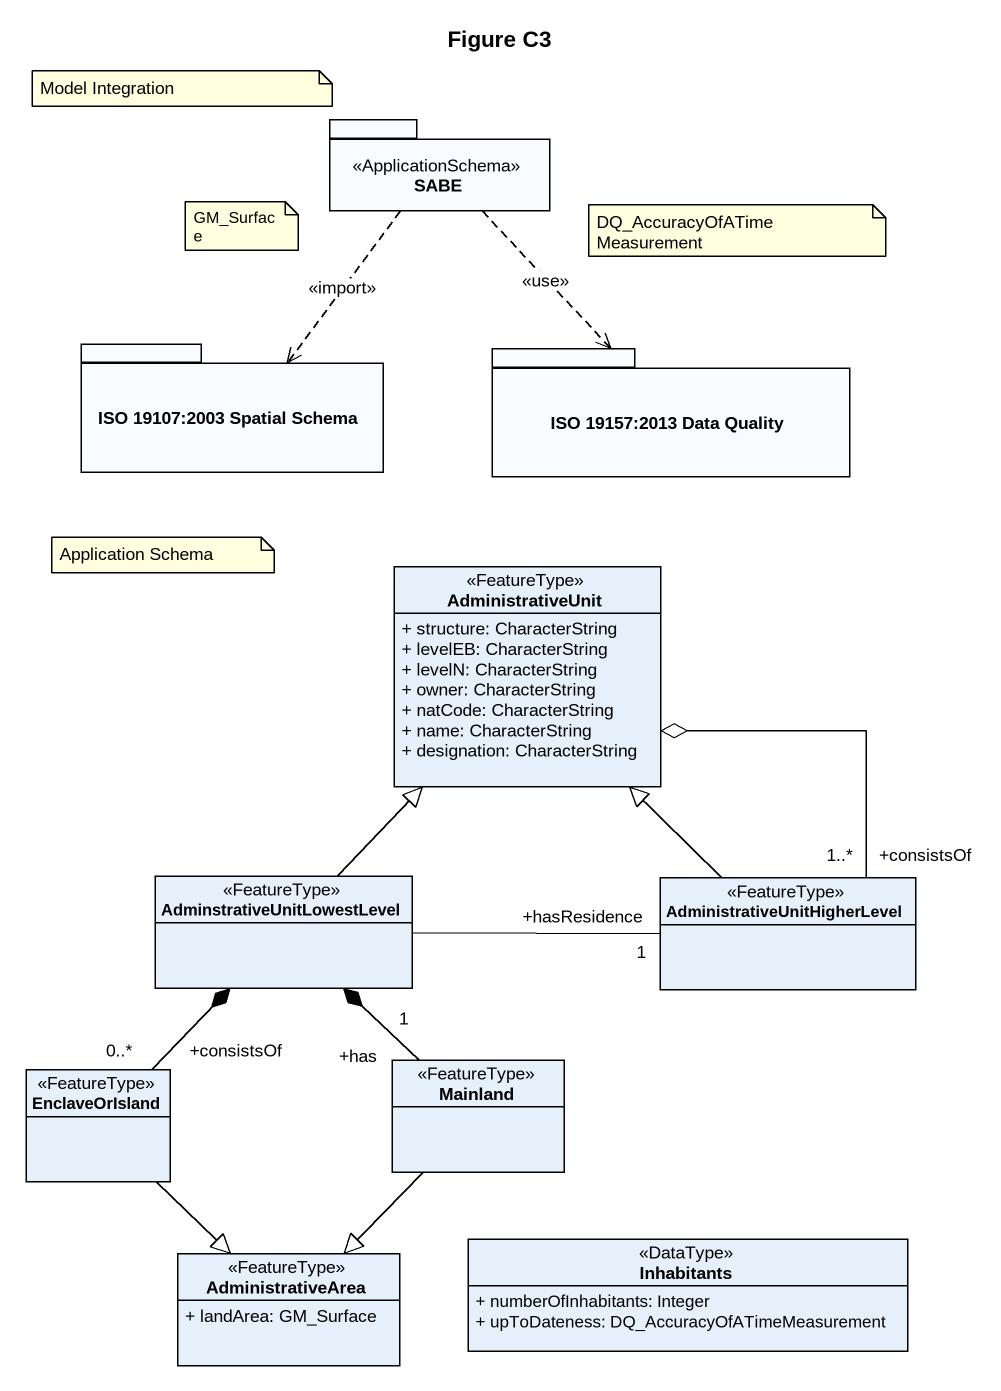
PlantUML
@startuml
title Figure C3
hide circle
hide empty members
skinparam classAttributeIconSize 0
package SABE <<ApplicationSchema>> {
}
package "ISO 19107:2003 Spatial Schema" as ISO_19107_2003_Spatial {
}
package "ISO 19157:2013 Data Quality" as ISO_19157_2013_Data_Quality {
}
class AdministrativeUnit <<FeatureType>> {
  + structure: CharacterString
  + levelEB: CharacterString
  + levelN: CharacterString
  + owner: CharacterString
  + natCode: CharacterString
  + name: CharacterString
  + designation: CharacterString
}
class AdminstrativeUnitLowestLevel <<FeatureType>>
class "AdministrativeUnitHigherLevel" as AdministrativeUnitHigherLeve <<FeatureType>>
class EnclaveOrIsland <<FeatureType>>
class Mainland <<FeatureType>>
class Inhabitants <<DataType>> {
  + numberOfInhabitants: Integer
  + upToDateness: DQ_AccuracyOfATimeMeasurement
}
class AdministrativeArea <<FeatureType>> {
  + landArea: GM_Surface
}
SABE ..> ISO_19107_2003_Spatial : <<import>>
SABE ..> ISO_19157_2013_Data_Quality : <<use>>
AdminstrativeUnitLowestLevel -up-|> AdministrativeUnit
AdminstrativeUnitLowestLevel -right- "+hasResidence\n1" AdministrativeUnitHigherLeve
AdministrativeUnitHigherLeve -up-|> AdministrativeUnit
AdministrativeUnitHigherLeve "+consistsOf\n1..*" -up-o AdministrativeUnit
EnclaveOrIsland "+consistsOf\n0..*" -up-* AdminstrativeUnitLowestLevel
EnclaveOrIsland --|> AdministrativeArea
Mainland "+has\n1" -up-* AdminstrativeUnitLowestLevel
Mainland --|> AdministrativeArea
note as N1
  Model Integration
end note
note as N2
  GM_Surface
end note
note as N3
  DQ_AccuracyOfATimeMeasurement
end note
note as N4
  Application Schema
end note
@enduml
